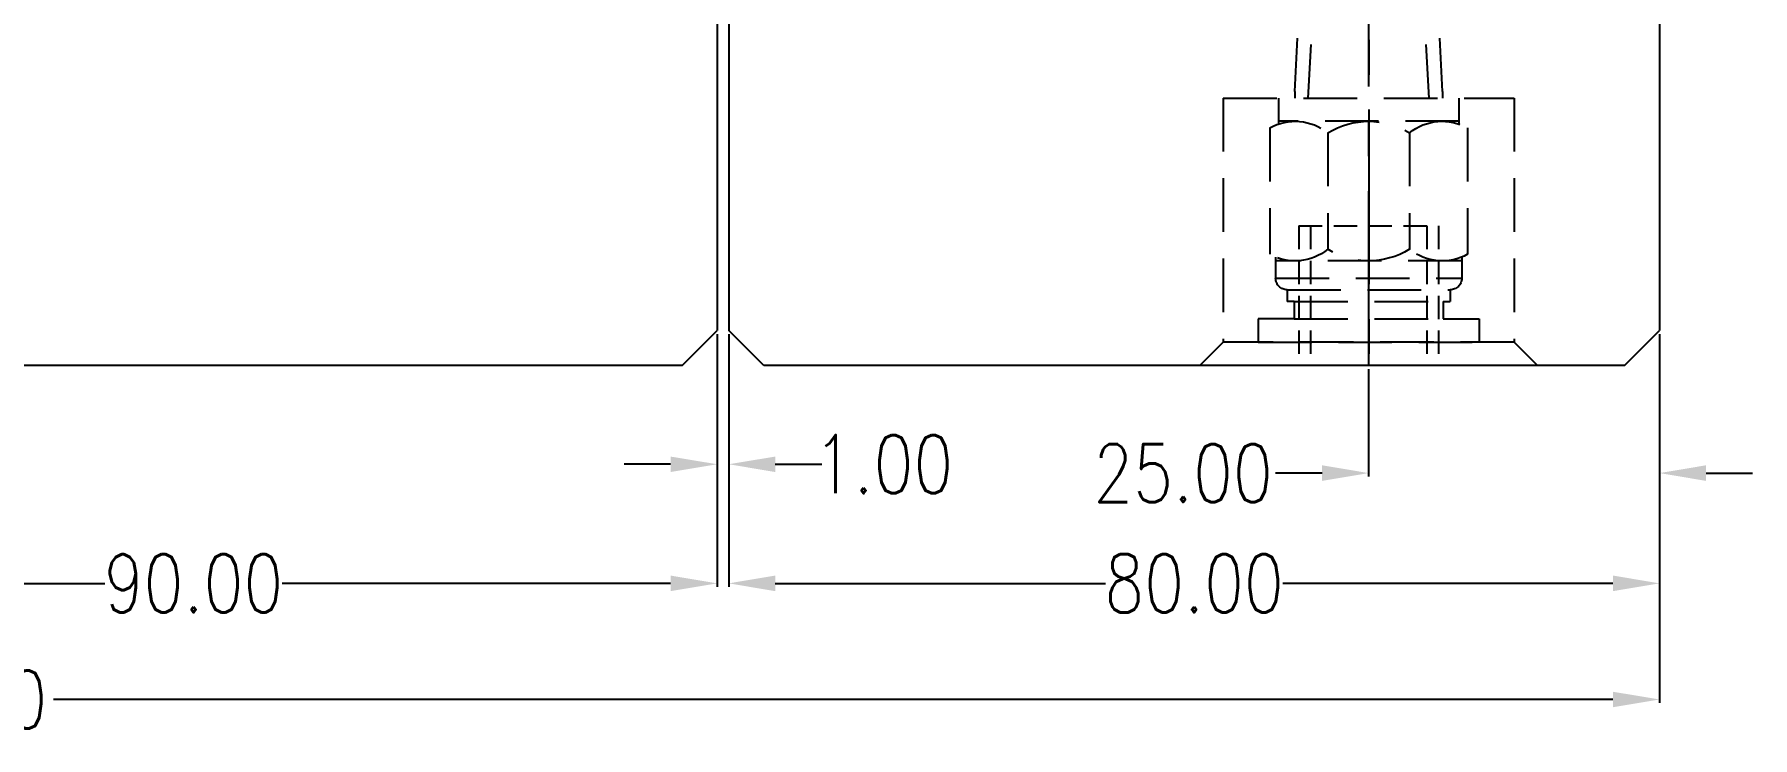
# Model space of a CAD drawing. Header units: millimetres. Extents: x 28656 to 29764, y -21384 to -20601.
# Drawn here: x 28840 to 28987.7, y -21030.3 to -20969.8 of the extents above; entities that cross this region are included whole.
import ezdxf

# ---------------------------------------------------------------- set-up
doc = ezdxf.new("R2010")
doc.units = ezdxf.units.MM
doc.header["$LTSCALE"] = 8
doc.linetypes.add('CENTER', pattern=[2, 1.25, -0.25, 0.25, -0.25])
doc.linetypes.add('HIDDEN', pattern=[0.375, 0.25, -0.125])
doc.layers.get('DEFPOINTS').update_dxf_attribs({"color": 6})
doc.layers.add('dim', color=3, linetype='Continuous', lineweight=15)
doc.layers.add('WT', color=4, linetype='Continuous')
doc.styles.get("Standard").update_dxf_attribs({"font": 'txt.shx', "width": 0.8, "bigfont": 'chineset.shx'})
doc.dimstyles.new('ISO-25', dxfattribs={"dimtxt": 5, "dimasz": 4, "dimexe": 0.3, "dimexo": 0.3, "dimtad": 0, "dimzin": 1, "dimdsep": 46, "dimtxsty": 'Standard', "dimcen": 0, "dimclrd": 3, "dimclre": 3, "dimclrt": 3, "dimazin": 0, "dimtfac": 1, "dimtofl": 0, "dimtmove": 0, "dimatfit": 0, "dimfxl": 0, "dimarcsym": 0})

# ---------------------------------------------------------------- blocks, each defined once
blk = doc.blocks.new('*D26572')
at = {"layer": 'DEFPOINTS', "color": 0}
for p in [(28898.69, -20995.27), (28899.69, -20995.27), (28899.69, -21006.75)]:
    blk.add_point(p, dxfattribs=at)
at = {"layer": 'dim', "color": 3, "lineweight": -2}
for p, q in [((28898.69, -20995.57), (28898.69, -21007.05)), ((28899.69, -20995.57), (28899.69, -21007.05)), ((28894.69, -21006.75), (28890.69, -21006.75)), ((28903.69, -21006.75), (28907.69, -21006.75))]:
    blk.add_line(p, q, dxfattribs=at)
at = {"layer": 'dim', "color": 3}
for points in [[(28894.69, -21007.42), (28894.69, -21006.09), (28898.69, -21006.75)], [(28903.69, -21006.09), (28903.69, -21007.42), (28899.69, -21006.75)]]:
    blk.add_solid(points, dxfattribs=at)
at = {"layer": 'dim', "color": 3, "insert": (28912.99, -21006.75), "char_height": 5, "attachment_point": 5}
blk.add_mtext('1.00', dxfattribs=at)
blk = doc.blocks.new('*D26573')
at = {"layer": 'DEFPOINTS', "color": 0}
for p in [(28899.69, -20995.27), (28979.69, -20995.27), (28979.69, -21016.99)]:
    blk.add_point(p, dxfattribs=at)
at = {"layer": 'dim', "color": 3, "lineweight": -2}
for p, q in [((28899.69, -20995.57), (28899.69, -21017.29)), ((28979.69, -20995.57), (28979.69, -21017.29)), ((28903.69, -21016.99), (28932.07, -21016.99)), ((28975.69, -21016.99), (28947.32, -21016.99))]:
    blk.add_line(p, q, dxfattribs=at)
at = {"layer": 'dim', "color": 3}
for points in [[(28903.69, -21016.32), (28903.69, -21017.66), (28899.69, -21016.99)], [(28975.69, -21017.66), (28975.69, -21016.32), (28979.69, -21016.99)]]:
    blk.add_solid(points, dxfattribs=at)
at = {"layer": 'dim', "color": 3, "insert": (28939.69, -21016.99), "char_height": 5, "attachment_point": 5}
blk.add_mtext('80.00', dxfattribs=at)
blk = doc.blocks.new('*D26574')
at = {"layer": 'DEFPOINTS', "color": 0}
for p in [(28808.69, -20995.27), (28898.69, -20995.27), (28898.69, -21016.99)]:
    blk.add_point(p, dxfattribs=at)
at = {"layer": 'dim', "color": 3, "lineweight": -2}
for p, q in [((28808.69, -20995.57), (28808.69, -21017.29)), ((28898.69, -20995.57), (28898.69, -21017.29)), ((28812.69, -21016.99), (28846.07, -21016.99)), ((28894.69, -21016.99), (28861.32, -21016.99))]:
    blk.add_line(p, q, dxfattribs=at)
at = {"layer": 'dim', "color": 3}
for points in [[(28812.69, -21016.32), (28812.69, -21017.66), (28808.69, -21016.99)], [(28894.69, -21017.66), (28894.69, -21016.32), (28898.69, -21016.99)]]:
    blk.add_solid(points, dxfattribs=at)
at = {"layer": 'dim', "color": 3, "insert": (28853.69, -21016.99), "char_height": 5, "attachment_point": 5}
blk.add_mtext('90.00', dxfattribs=at)
blk = doc.blocks.new('*D26577')
at = {"layer": 'DEFPOINTS', "color": 0}
for p in [(28693.69, -20995.27), (28979.69, -20995.27), (28979.69, -21026.97)]:
    blk.add_point(p, dxfattribs=at)
at = {"layer": 'dim', "color": 3, "lineweight": -2}
for p, q in [((28693.69, -20995.57), (28693.69, -21027.27)), ((28979.69, -20995.57), (28979.69, -21027.27)), ((28697.69, -21026.97), (28821.74, -21026.97)), ((28975.69, -21026.97), (28841.65, -21026.97))]:
    blk.add_line(p, q, dxfattribs=at)
at = {"layer": 'dim', "color": 3}
for points in [[(28697.69, -21026.31), (28697.69, -21027.64), (28693.69, -21026.97)], [(28975.69, -21027.64), (28975.69, -21026.31), (28979.69, -21026.97)]]:
    blk.add_solid(points, dxfattribs=at)
at = {"layer": 'dim', "color": 3, "insert": (28831.69, -21026.97), "char_height": 5, "attachment_point": 5}
blk.add_mtext('286.00', dxfattribs=at)
blk = doc.blocks.new('20150513.114552')
at = {"layer": 'WT', "color": 125, "linetype": 'HIDDEN'}
for p, q in [((-12, 6), (0, 6)), ((-12, 6), (-12, -6)), ((0, -6), (0, 6)), ((-12, 5), (0, 5)), ((-12, -5), (0, -5)), ((-12, -6), (0, -6))]:
    blk.add_line(p, q, dxfattribs=at)
blk = doc.blocks.new('*D27490')
at = {"layer": 'DEFPOINTS', "color": 0}
for p in [(28979.69, -20995.27), (28954.69, -20998.27), (28954.69, -21007.51)]:
    blk.add_point(p, dxfattribs=at)
at = {"layer": 'dim', "color": 3, "lineweight": -2}
for p, q in [((28979.69, -20995.57), (28979.69, -21007.81)), ((28954.69, -20998.57), (28954.69, -21007.81)), ((28950.69, -21007.51), (28946.69, -21007.51)), ((28983.69, -21007.51), (28987.69, -21007.51))]:
    blk.add_line(p, q, dxfattribs=at)
at = {"layer": 'dim', "color": 3}
for points in [[(28950.69, -21008.18), (28950.69, -21006.84), (28954.69, -21007.51)], [(28983.69, -21006.84), (28983.69, -21008.18), (28979.69, -21007.51)]]:
    blk.add_solid(points, dxfattribs=at)
at = {"layer": 'dim', "color": 3, "insert": (28938.74, -21007.51), "char_height": 5, "attachment_point": 5}
blk.add_mtext('25.00', dxfattribs=at)
blk = doc.blocks.new('20160903.151524')
at = {"layer": 'WT', "color": 125, "linetype": 'HIDDEN', "ltscale": 2.3}
for p, q in [((-6.35, 23.56), (-6.01, 30)), ((-6.01, 30), (6.01, 30)), ((-5.19, 23), (-4.82, 30)), ((5.19, 23), (4.82, 30)), ((6.35, 23.56), (6.01, 30)), ((12.5, 23), (-12.5, 23)), ((-12.5, 23), (-12.5, 2)), ((-7.75, 23), (-7.75, 20.77)), ((-6.35, 23.56), (-6.35, 23)), ((6.35, 23.56), (6.35, 23)), ((7.75, 23), (7.75, 20.77)), ((12.5, 23), (12.5, 2)), ((-7.75, 21), (7.75, 21)), ((-8.5, 20.43), (-8.5, 9.57)), ((-3.5, 20.01), (-3.5, 9.99)), ((3.5, 20.01), (3.5, 9.99)), ((8.5, 20.43), (8.5, 9.57)), ((-8, 9.33), (-8, 7.51)), ((-8, 9), (8, 9)), ((8, 9.33), (8, 7.51)), ((8, 7.51), (-8, 7.51)), ((7, 6.51), (-7, 6.51)), ((-7, 6.51), (-7, 5.51)), ((7, 6.51), (7, 5.51)), ((-6.4, 5.51), (-7, 5.51)), ((-6.4, 5.51), (-7, 5.51)), ((6.4, 5.51), (-6.4, 5.51)), ((-6.4, 5.51), (-6.4, 4.01)), ((6.4, 5.51), (6.4, 4.01)), ((6.4, 5.51), (7, 5.51)), ((6.4, 5.51), (7, 5.51)), ((-9.5, 4.01), (-9.5, 2)), ((-6.4, 4.01), (-9.5, 4.01)), ((6.4, 4.01), (-6.4, 4.01)), ((6.4, 4.01), (9.5, 4.01)), ((9.5, 4.01), (9.5, 2)), ((-12.5, 2), (-14.5, 0)), ((-12.5, 2), (12.5, 2)), ((9.5, 2), (-9.5, 2)), ((12.5, 2), (14.5, 0)), ((-14.5, 0), (14.5, 0))]:
    blk.add_line(p, q, dxfattribs=at)
at = {"layer": 'WT', "color": 125, "linetype": 'CENTER', "ltscale": 1.5}
blk.add_line((0, 0), (0, 30), dxfattribs=at)
at = {"layer": 'WT', "color": 125, "linetype": 'HIDDEN', "ltscale": 2.3}
for centre, radius, start, end in [((-6.32, 16.53), 4.47, 50.9817, 119.248), ((0, 14.34), 6.66, 58.3016, 121.6984), ((6.32, 16.53), 4.47, 60.752, 129.0183), ((-6.32, 13.47), 4.47, 240.752, 309.0183), ((0, 15.66), 6.66, 238.3016, 301.6984), ((6.32, 13.47), 4.47, 230.9817, 299.248), ((-7, 7.51), 1, 180, 270), ((7, 7.51), 1, 270, 0)]:
    blk.add_arc(centre, radius, start, end, dxfattribs=at)

msp = doc.modelspace()

# ---------------------------------------------------------------- linework, layer by layer
at = {"linetype": 'Continuous'}
for p, q in [((28979.695, -20873.266), (28979.695, -20995.266)), ((28898.695, -20943.266), (28898.695, -20995.266)), ((28899.695, -20943.266), (28899.695, -20995.266)), ((28895.695, -20998.266), (28898.695, -20995.266)), ((28902.695, -20998.266), (28899.695, -20995.266)), ((28976.695, -20998.266), (28979.695, -20995.266)), ((28895.695, -20998.266), (28811.695, -20998.266)), ((28976.695, -20998.266), (28902.695, -20998.266))]:
    msp.add_line(p, q, dxfattribs=at)
at = {"layer": 'WT', "color": 125, "linetype": 'CENTER', "ltscale": 1.5}
msp.add_line((28954.695, -20928.266), (28954.695, -20998.266), dxfattribs=at)

# ---------------------------------------------------------------- block references
at = {"layer": 'WT', "xscale": -1}
msp.add_blockref('20160903.151524', (28954.695, -20998.266), dxfattribs=at)
at = {"layer": 'WT', "color": 125, "linetype": 'HIDDEN', "ltscale": 2, "xscale": -1, "rotation": 89.99999999999999}
msp.add_blockref('20150513.114552', (28954.695, -20998.266), dxfattribs=at)

# ---------------------------------------------------------------- dimensions: what is measured, and where the dimension line sits
at = {"layer": 'dim'}
dim = msp.add_linear_dim(base=(28979.695, -21026.973), p1=(28693.695, -20995.266), p2=(28979.695, -20995.266), dimstyle='ISO-25', dxfattribs=at)
dim.commit()
dim.dimension.update_dxf_attribs({"geometry": '*D26577', "text_midpoint": (28831.695, -21026.973), "dimtype": 160})
for base, p1, p2, picture, middle in [((28898.695, -21016.99), (28808.695, -20995.266), (28898.695, -20995.266), '*D26574', (28853.695, -21016.99)), ((28899.695, -21006.755), (28898.695, -20995.266), (28899.695, -20995.266), '*D26572', (28912.987, -21006.755)), ((28979.695, -21016.99), (28899.695, -20995.266), (28979.695, -20995.266), '*D26573', (28939.695, -21016.99)), ((28954.695, -21007.511), (28979.695, -20995.266), (28954.695, -20998.266), '*D27490', (28938.737, -21007.511))]:
    dim = msp.add_linear_dim(base=base, p1=p1, p2=p2, dimstyle='ISO-25', dxfattribs=at)
    dim.commit()
    dim.dimension.update_dxf_attribs({"geometry": picture, "text_midpoint": middle})

doc.saveas('drawing.dxf')
